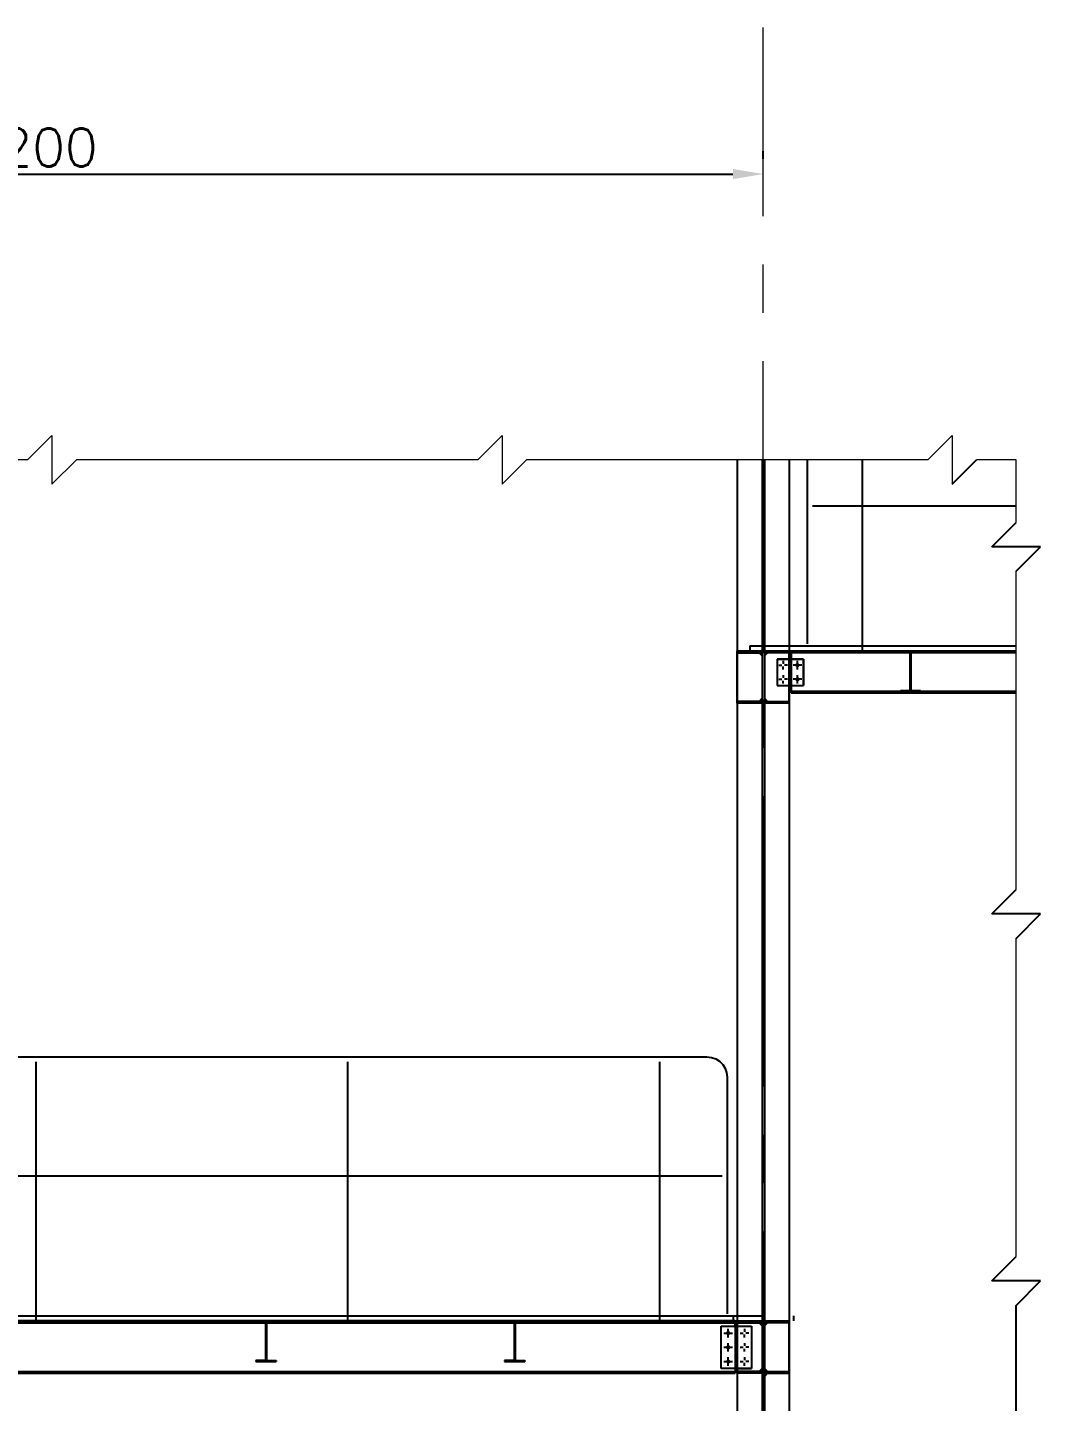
# Model space of a CAD drawing. Header units: metres. Extents: x 0 to 63075, y 0 to 44550.
# Drawn here: x 38726 to 43716, y 15538 to 22306 of the extents above; entities that cross this region are included whole.
import ezdxf

# ---------------------------------------------------------------- set-up
doc = ezdxf.new("R2010")
doc.units = ezdxf.units.M
doc.header["$LTSCALE"] = 75
doc.linetypes.add('CENTER2', pattern=[28.575, 19.05, -3.175, 3.175, -3.175])
for name, color, linetype in [('SC1', 7, 'CENTER2'), ('SDM', 7, 'Continuous'), ('SL1', 8, 'Continuous')]:
    doc.layers.add(name, color=color, linetype=linetype)
doc.styles.add('ROMANS', font='ROMANS.SHX')
doc.dimstyles.new('75___1-75', dxfattribs={"dimscale": 75, "dimtxt": 2.5, "dimasz": 2, "dimexe": 1.5, "dimexo": 1, "dimgap": 0.5, "dimtad": 1, "dimdec": 0, "dimzin": 12, "dimtxsty": 'ROMANS', "dimcen": 0, "dimclrd": 256, "dimclre": 256, "dimclrt": 3, "dimazin": 3, "dimtfac": 1, "dimtdec": 0, "dimtmove": 0, "dimatfit": 0, "dimfxl": 1, "dimlwd": -1, "dimlwe": -1, "dimarcsym": 0})

# ---------------------------------------------------------------- blocks, each defined once
blk = doc.blocks.new('A$C916a30d5')
at = {"layer": 'SL1'}
for points in [[(7578.4, 8386), (7578.3, 8387), (7578, 8388), (7577.7, 8389), (7577.3, 8389.9), (7576.7, 8390.8), (7576.1, 8391.7), (7575.4, 8392.4), (7574.7, 8393.1), (7573.8, 8393.7), (7572.9, 8394.3), (7572, 8394.7), (7571, 8395), (7570, 8395.3), (7569, 8395.4), (7568, 8395.5), (7567, 8395.4), (7566, 8395.3), (7565, 8395), (7564, 8394.7), (7563.1, 8394.3), (7562.2, 8393.7), (7561.3, 8393.1), (7560.6, 8392.4), (7559.9, 8391.7), (7559.3, 8390.8), (7558.7, 8389.9), (7558.3, 8389), (7558, 8388), (7557.7, 8387), (7557.6, 8386), (7557.5, 8385), (7557.6, 8384), (7557.7, 8383), (7558, 8382), (7558.3, 8381), (7558.7, 8380.1), (7559.3, 8379.2), (7559.9, 8378.3), (7560.6, 8377.6), (7561.3, 8376.9), (7562.2, 8376.3), (7563.1, 8375.7), (7564, 8375.3), (7565, 8375), (7566, 8374.7), (7567, 8374.6), (7568, 8374.5), (7569, 8374.6), (7570, 8374.7), (7571, 8375), (7572, 8375.3), (7572.9, 8375.7), (7573.8, 8376.3), (7574.7, 8376.9), (7575.4, 8377.6), (7576.1, 8378.3), (7576.7, 8379.2), (7577.3, 8380.1), (7577.7, 8381), (7578, 8382), (7578.3, 8383), (7578.4, 8384), (7578.5, 8385)], [(7578.4, 8316), (7578.3, 8317), (7578, 8318), (7577.7, 8319), (7577.3, 8319.9), (7576.7, 8320.8), (7576.1, 8321.7), (7575.4, 8322.4), (7574.7, 8323.1), (7573.8, 8323.7), (7572.9, 8324.3), (7572, 8324.7), (7571, 8325), (7570, 8325.3), (7569, 8325.4), (7568, 8325.5), (7567, 8325.4), (7566, 8325.3), (7565, 8325), (7564, 8324.7), (7563.1, 8324.3), (7562.2, 8323.7), (7561.3, 8323.1), (7560.6, 8322.4), (7559.9, 8321.7), (7559.3, 8320.8), (7558.7, 8319.9), (7558.3, 8319), (7558, 8318), (7557.7, 8317), (7557.6, 8316), (7557.5, 8315), (7557.6, 8314), (7557.7, 8313), (7558, 8312), (7558.3, 8311), (7558.7, 8310.1), (7559.3, 8309.2), (7559.9, 8308.3), (7560.6, 8307.6), (7561.3, 8306.9), (7562.2, 8306.3), (7563.1, 8305.7), (7564, 8305.3), (7565, 8305), (7566, 8304.7), (7567, 8304.6), (7568, 8304.5), (7569, 8304.6), (7570, 8304.7), (7571, 8305), (7572, 8305.3), (7572.9, 8305.7), (7573.8, 8306.3), (7574.7, 8306.9), (7575.4, 8307.6), (7576.1, 8308.3), (7576.7, 8309.2), (7577.3, 8310.1), (7577.7, 8311), (7578, 8312), (7578.3, 8313), (7578.4, 8314), (7578.5, 8315)], [(7237.4, 5096), (7237.3, 5097), (7237, 5098), (7236.7, 5098.9), (7236.3, 5099.9), (7235.7, 5100.8), (7235.1, 5101.6), (7234.4, 5102.4), (7233.7, 5103), (7232.8, 5103.7), (7231.9, 5104.2), (7231, 5104.6), (7230, 5105), (7229, 5105.2), (7228, 5105.4), (7227, 5105.4), (7226, 5105.4), (7225, 5105.2), (7224, 5105), (7223, 5104.6), (7222.1, 5104.2), (7221.2, 5103.7), (7220.3, 5103), (7219.6, 5102.4), (7218.9, 5101.6), (7218.3, 5100.8), (7217.7, 5099.9), (7217.3, 5098.9), (7217, 5098), (7216.7, 5097), (7216.6, 5096), (7216.5, 5094.9), (7216.6, 5093.9), (7216.7, 5092.9), (7217, 5091.9), (7217.3, 5090.9), (7217.7, 5090), (7218.3, 5089.1), (7218.9, 5088.3), (7219.6, 5087.5), (7220.3, 5086.8), (7221.2, 5086.2), (7222.1, 5085.7), (7223, 5085.2), (7224, 5084.9), (7225, 5084.6), (7226, 5084.5), (7227, 5084.4), (7228, 5084.5), (7229, 5084.6), (7230, 5084.9), (7231, 5085.2), (7231.9, 5085.7), (7232.8, 5086.2), (7233.7, 5086.8), (7234.4, 5087.5), (7235.1, 5088.3), (7235.7, 5089.1), (7236.3, 5090), (7236.7, 5090.9), (7237, 5091.9), (7237.3, 5092.9), (7237.4, 5093.9), (7237.5, 5094.9)], [(7237.4, 5026), (7237.3, 5027), (7237, 5028), (7236.7, 5028.9), (7236.3, 5029.9), (7235.7, 5030.8), (7235.1, 5031.6), (7234.4, 5032.4), (7233.7, 5033), (7232.8, 5033.7), (7231.9, 5034.2), (7231, 5034.6), (7230, 5035), (7229, 5035.2), (7228, 5035.4), (7227, 5035.4), (7226, 5035.4), (7225, 5035.2), (7224, 5035), (7223, 5034.6), (7222.1, 5034.2), (7221.2, 5033.7), (7220.3, 5033), (7219.6, 5032.4), (7218.9, 5031.6), (7218.3, 5030.8), (7217.7, 5029.9), (7217.3, 5028.9), (7217, 5028), (7216.7, 5027), (7216.6, 5026), (7216.5, 5024.9), (7216.6, 5023.9), (7216.7, 5022.9), (7217, 5021.9), (7217.3, 5020.9), (7217.7, 5020), (7218.3, 5019.1), (7218.9, 5018.3), (7219.6, 5017.5), (7220.3, 5016.8), (7221.2, 5016.2), (7222.1, 5015.7), (7223, 5015.2), (7224, 5014.9), (7225, 5014.6), (7226, 5014.5), (7227, 5014.4), (7228, 5014.5), (7229, 5014.6), (7230, 5014.9), (7231, 5015.2), (7231.9, 5015.7), (7232.8, 5016.2), (7233.7, 5016.8), (7234.4, 5017.5), (7235.1, 5018.3), (7235.7, 5019.1), (7236.3, 5020), (7236.7, 5020.9), (7237, 5021.9), (7237.3, 5022.9), (7237.4, 5023.9), (7237.5, 5024.9)], [(7237.4, 4956), (7237.3, 4957), (7237, 4958), (7236.7, 4958.9), (7236.3, 4959.9), (7235.7, 4960.8), (7235.1, 4961.6), (7234.4, 4962.4), (7233.7, 4963), (7232.8, 4963.7), (7231.9, 4964.2), (7231, 4964.6), (7230, 4965), (7229, 4965.2), (7228, 4965.4), (7227, 4965.4), (7226, 4965.4), (7225, 4965.2), (7224, 4965), (7223, 4964.6), (7222.1, 4964.2), (7221.2, 4963.7), (7220.3, 4963), (7219.6, 4962.4), (7218.9, 4961.6), (7218.3, 4960.8), (7217.7, 4959.9), (7217.3, 4958.9), (7217, 4958), (7216.7, 4957), (7216.6, 4956), (7216.5, 4954.9), (7216.6, 4953.9), (7216.7, 4952.9), (7217, 4951.9), (7217.3, 4950.9), (7217.7, 4950), (7218.3, 4949.1), (7218.9, 4948.3), (7219.6, 4947.5), (7220.3, 4946.8), (7221.2, 4946.2), (7222.1, 4945.7), (7223, 4945.2), (7224, 4944.9), (7225, 4944.6), (7226, 4944.5), (7227, 4944.4), (7228, 4944.5), (7229, 4944.6), (7230, 4944.9), (7231, 4945.2), (7231.9, 4945.7), (7232.8, 4946.2), (7233.7, 4946.8), (7234.4, 4947.5), (7235.1, 4948.3), (7235.7, 4949.1), (7236.3, 4950), (7236.7, 4950.9), (7237, 4951.9), (7237.3, 4952.9), (7237.4, 4953.9), (7237.5, 4954.9)]]:
    blk.add_hatch(color=256, dxfattribs=at).paths.add_polyline_path(points, flags=17)
for p, q in [((7272, 9396.4), (7272, 5180)), ((7394.7, 9396.4), (7394.7, 434)), ((7405.2, 9396.4), (7405.2, 434)), ((7528, 9396.4), (7528, 5180)), ((7618, 8490), (7618, 9396.4)), ((7886.3, 9396.4), (7886.3, 8455)), ((7642, 9170), (8645.3, 9170)), ((7333.5, 8480), (7333.5, 8455)), ((7333.5, 8480), (7528, 8480)), ((7528, 8480), (8645.3, 8480)), ((7272, 8445.5), (7272, 8455)), ((7272, 8455), (7394.7, 8455)), ((7394.7, 8445.5), (7272, 8445.5)), ((7272, 8206.5), (7272, 8445.5)), ((7272, 8445.5), (7379.7, 8445.5)), ((7333.5, 8455), (7528, 8455)), ((7379.7, 8455), (7379.7, 8445.5)), ((7379.7, 8445.5), (7394.7, 8430.5)), ((7394.7, 8455), (7394.7, 8445.5)), ((7394.7, 8430.5), (7394.7, 8221.5)), ((7405.2, 8445.5), (7405.2, 8455)), ((7405.2, 8455), (7528, 8455)), ((7420.2, 8445.5), (7405.2, 8430.5)), ((7528, 8445.5), (7405.2, 8445.5)), ((7405.2, 8430.5), (7405.2, 8221.5)), ((7420.2, 8455), (7420.2, 8445.5)), ((7528, 8445.5), (7420.2, 8445.5)), ((7468, 8415), (7468, 8285)), ((7598, 8415), (7468, 8415)), ((7468, 8415), (7468, 8285)), ((7468, 8415), (7528, 8415)), ((7498, 8406), (7498, 8392)), ((7528, 8455), (7528, 8445.5)), ((7528, 8455), (8645.3, 8455)), ((7528, 8206.5), (7528, 8445.5)), ((7528, 8415), (7598, 8415)), ((7538, 8455), (7538, 8415)), ((7538, 8455), (8645.3, 8455)), ((7538, 8446.6), (7538, 8285)), ((7538, 8446.6), (8645.3, 8446.6)), ((7568, 8364), (7568, 8406)), ((7598, 8285), (7598, 8415)), ((7598, 8415), (7598, 8285)), ((8075, 8449.8), (8075, 8455)), ((8075, 8455), (8175, 8455)), ((8122.9, 8449.8), (8075, 8449.8)), ((8122.9, 8260.2), (8122.9, 8449.8)), ((8175, 8449.8), (8127.2, 8449.8)), ((8127.2, 8449.8), (8127.2, 8260.2)), ((8175, 8455), (8175, 8449.8)), ((7477, 8385), (7491, 8385)), ((7498, 8364), (7498, 8378)), ((7498, 8336), (7498, 8322)), ((7519, 8385), (7505, 8385)), ((7589, 8385), (7547, 8385)), ((7568, 8294), (7568, 8336)), ((7468, 8285), (7598, 8285)), ((7468, 8285), (7528, 8285)), ((7477, 8315), (7491, 8315)), ((7498, 8294), (7498, 8308)), ((7519, 8315), (7505, 8315)), ((7528, 8285), (7598, 8285)), ((7538, 8285), (7538, 8248)), ((7538, 8248), (7538, 8256.4)), ((7538, 8256.4), (8645.3, 8256.4)), ((7589, 8315), (7547, 8315)), ((8075, 8255), (8075, 8260.2)), ((8075, 8260.2), (8122.9, 8260.2)), ((8127.2, 8260.2), (8175, 8260.2)), ((8175, 8260.2), (8175, 8255)), ((7272, 8197), (7272, 8206.5)), ((7272, 8206.5), (7394.7, 8206.5)), ((7379.7, 8206.5), (7272, 8206.5)), ((7394.7, 8197), (7272, 8197)), ((7394.7, 8221.5), (7379.7, 8206.5)), ((7379.7, 8206.5), (7379.7, 8197)), ((7394.7, 8206.5), (7394.7, 8197)), ((7405.2, 8221.5), (7420.2, 8206.5)), ((7405.2, 8197), (7405.2, 8206.5)), ((7405.2, 8206.5), (7528, 8206.5)), ((7528, 8197), (7405.2, 8197)), ((7420.2, 8206.5), (7528, 8206.5)), ((7420.2, 8206.5), (7420.2, 8197)), ((7528, 8206.5), (7528, 8197)), ((7538, 8248), (8645.3, 8248)), ((8175, 8255), (8075, 8255)), ((478, 6455.5), (7122, 6455.5)), ((3818.3, 5154.9), (3818.3, 6431.1)), ((5354.3, 5154.9), (5354.3, 6431.1)), ((6890.3, 5154.9), (6890.3, 6431.1)), ((7122, 6455.5), (7144.3, 6453)), ((7144.3, 6453), (7165.4, 6445.6)), ((7165.4, 6445.6), (7184.3, 6433.7)), ((7184.3, 6433.7), (7200.2, 6417.9)), ((7200.2, 6417.9), (7212.1, 6398.9)), ((7212.1, 6398.9), (7219.5, 6377.8)), ((7219.5, 6377.8), (7222, 6355.5)), ((7222, 6355.5), (7222, 5189.9)), ((402, 5869.9), (7198, 5869.9)), ((7262, 5154.9), (338, 5154.9)), ((2520, 5180), (7400, 5180)), ((2520, 5155), (7400, 5155)), ((3727.2, 5145.8), (4947.9, 5145.8)), ((4900, 5154.9), (5000, 5154.9)), ((4900, 5154.9), (4900, 5149.7)), ((4900, 5149.7), (4947.9, 5149.7)), ((4947.9, 5149.7), (4947.9, 4960.1)), ((4947.9, 5145.8), (4952.2, 5145.8)), ((5000, 5149.7), (4952.2, 5149.7)), ((4952.2, 5149.7), (4952.2, 4960.1)), ((4952.2, 5145.8), (6172.9, 5145.8)), ((5000, 5154.9), (5000, 5149.7)), ((6125, 5154.9), (6225, 5154.9)), ((6125, 5154.9), (6125, 5149.7)), ((6125, 5149.7), (6172.9, 5149.7)), ((6172.9, 5149.7), (6172.9, 4960.1)), ((6172.9, 5145.8), (6177.2, 5145.8)), ((6225, 5149.7), (6177.2, 5149.7)), ((6177.2, 5149.7), (6177.2, 4960.1)), ((6177.2, 5145.8), (7262, 5145.8)), ((6225, 5154.9), (6225, 5149.7)), ((7252, 5180), (7252, 5155)), ((7262, 5129.9), (7262, 5154.9)), ((7262, 5145.8), (7262, 4919.9)), ((7272, 5180), (7272, 5155)), ((7272, 5155), (7272, 440.3)), ((7272, 5145.4), (7272, 5154.9)), ((7272, 5154.9), (7394.7, 5154.9)), ((7272, 5145.4), (7272, 5154.9)), ((7272, 5154.9), (7394.7, 5154.9)), ((7272, 4906.4), (7272, 5145.4)), ((7272, 5145.4), (7379.7, 5145.4)), ((7394.7, 5145.4), (7272, 5145.4)), ((7394.7, 5145.4), (7272, 5145.4)), ((7379.7, 5154.9), (7379.7, 5145.4)), ((7379.7, 5154.9), (7379.7, 5145.4)), ((7379.7, 5145.4), (7394.7, 5130.4)), ((7394.7, 5154.9), (7394.7, 5145.4)), ((7394.7, 5154.9), (7394.7, 5145.4)), ((7400, 5155), (7400, 5180)), ((7400, 5180), (7400, 5155)), ((7405.2, 5145.4), (7405.2, 5154.9)), ((7405.2, 5154.9), (7528, 5154.9)), ((7405.2, 5145.4), (7405.2, 5154.9)), ((7405.2, 5154.9), (7528, 5154.9)), ((7528, 5145.4), (7405.2, 5145.4)), ((7420.2, 5145.4), (7405.2, 5130.4)), ((7528, 5145.4), (7405.2, 5145.4)), ((7420.2, 5154.9), (7420.2, 5145.4)), ((7420.2, 5154.9), (7420.2, 5145.4)), ((7528, 5145.4), (7420.2, 5145.4)), ((7528, 5180), (7528, 5155)), ((7528, 5155), (7528, 440.3)), ((7528, 5154.9), (7528, 5145.4)), ((7528, 5154.9), (7528, 5145.4)), ((7528, 4906.4), (7528, 5145.4)), ((7548, 5180), (7548, 5155)), ((7192, 4919.9), (7192, 5129.9)), ((7192, 5129.9), (7342, 5129.9)), ((7192, 4919.9), (7192, 5129.9)), ((7192, 5129.9), (7272, 5129.9)), ((7206, 5094.9), (7248, 5094.9)), ((7227, 5073.9), (7227, 5115.9)), ((7272, 5129.9), (7342, 5129.9)), ((7286, 5094.9), (7300, 5094.9)), ((7307, 5115.9), (7307, 5101.9)), ((7307, 5073.9), (7307, 5087.9)), ((7328, 5094.9), (7314, 5094.9)), ((7342, 5129.9), (7342, 4919.9)), ((7342, 5129.9), (7342, 4919.9)), ((7394.7, 5130.4), (7394.7, 4921.4)), ((7405.2, 5130.4), (7405.2, 4921.4)), ((7206, 5024.9), (7248, 5024.9)), ((7227, 5003.9), (7227, 5045.9)), ((7286, 5024.9), (7300, 5024.9)), ((7307, 5045.9), (7307, 5031.9)), ((7307, 5003.9), (7307, 5017.9)), ((7328, 5024.9), (7314, 5024.9)), ((4947.9, 4960.1), (4900, 4960.1)), ((4900, 4960.1), (4900, 4954.9)), ((4900, 4954.9), (5000, 4954.9)), ((4952.2, 4960.1), (5000, 4960.1)), ((5000, 4960.1), (5000, 4954.9)), ((6172.9, 4960.1), (6125, 4960.1)), ((6125, 4960.1), (6125, 4954.9)), ((6125, 4954.9), (6225, 4954.9)), ((6177.2, 4960.1), (6225, 4960.1)), ((6225, 4960.1), (6225, 4954.9)), ((7206, 4954.9), (7248, 4954.9)), ((7227, 4933.9), (7227, 4975.9)), ((7286, 4954.9), (7300, 4954.9)), ((7307, 4975.9), (7307, 4961.9)), ((7307, 4933.9), (7307, 4947.9)), ((7328, 4954.9), (7314, 4954.9)), ((338, 4906), (7262, 4906)), ((338, 4896.9), (7262, 4896.9)), ((7342, 4919.9), (7192, 4919.9)), ((7272, 4919.9), (7192, 4919.9)), ((7262, 4919.9), (7262, 4896.9)), ((7262, 4896.9), (7262, 4906)), ((7272, 4919.9), (7342, 4919.9)), ((7379.7, 4906.4), (7272, 4906.4)), ((7272, 4896.9), (7272, 4906.4)), ((7272, 4906.4), (7394.7, 4906.4)), ((7272, 4896.9), (7272, 4906.4)), ((7272, 4906.4), (7394.7, 4906.4)), ((7394.7, 4896.9), (7272, 4896.9)), ((7394.7, 4896.9), (7272, 4896.9)), ((7394.7, 4921.4), (7379.7, 4906.4)), ((7379.7, 4906.4), (7379.7, 4896.9)), ((7379.7, 4906.4), (7379.7, 4896.9)), ((7394.7, 4906.4), (7394.7, 4896.9)), ((7394.7, 4906.4), (7394.7, 4896.9)), ((7405.2, 4921.4), (7420.2, 4906.4)), ((7405.2, 4896.9), (7405.2, 4906.4)), ((7405.2, 4906.4), (7528, 4906.4)), ((7405.2, 4896.9), (7405.2, 4906.4)), ((7405.2, 4906.4), (7528, 4906.4)), ((7420.2, 4897), (7405.2, 4882)), ((7528, 4896.9), (7405.2, 4896.9)), ((7528, 4896.9), (7405.2, 4896.9)), ((7420.2, 4906.4), (7528, 4906.4)), ((7420.2, 4906.4), (7420.2, 4896.9)), ((7420.2, 4906.4), (7420.2, 4896.9)), ((7420.2, 4897), (7528, 4897)), ((7528, 4906.4), (7528, 4896.9)), ((7528, 4906.4), (7528, 4896.9)), ((7528, 4897), (7528.2, 4897))]:
    blk.add_line(p, q, dxfattribs=at)
blk = doc.blocks.new('*D26')
at = {"layer": 'Defpoints', "color": 0, "transparency": 16777216}
for p in [(35150.5, 21584), (42350.5, 21584), (42350.5, 21584)]:
    blk.add_point(p, dxfattribs=at)
at = {"layer": 'SDM', "transparency": 16777216}
for p, q in [((35150.5, 21659), (35150.5, 21696.5)), ((42350.5, 21659), (42350.5, 21696.5)), ((35300.5, 21584), (42200.5, 21584))]:
    blk.add_line(p, q, dxfattribs=at)
for points in [[(35300.5, 21609), (35300.5, 21559), (35150.5, 21584)], [(42200.5, 21609), (42200.5, 21559), (42350.5, 21584)]]:
    blk.add_solid(points, dxfattribs=at)
at = {"layer": 'SDM', "color": 3, "transparency": 16777216, "insert": (38750.5, 21715.3), "char_height": 187.5, "attachment_point": 5, "style": 'ROMANS'}
blk.add_mtext('7200', dxfattribs=at)

msp = doc.modelspace()

# ---------------------------------------------------------------- linework, layer by layer
at = {"layer": 'SC1', "lineweight": 0}
msp.add_line((42350.5, 10661.1), (42350.5, 22305.9), dxfattribs=at)
at = {"layer": 'SDM', "linetype": 'Continuous', "lineweight": 0}
for p, q in [((38727, 20176.7), (38847, 20296.7)), ((38847, 20296.7), (38847, 20056.7)), ((40944.1, 20176.7), (41064.1, 20296.7)), ((41064.1, 20296.7), (41064.1, 20056.7)), ((43161.2, 20176.7), (43281.2, 20296.7)), ((43281.2, 20296.7), (43281.2, 20056.7)), ((38727, 20176.7), (36749.9, 20176.7)), ((38847, 20056.7), (38967, 20176.7)), ((40944.1, 20176.7), (38967, 20176.7)), ((41064.1, 20056.7), (41184.1, 20176.7)), ((43161.2, 20176.7), (41184.1, 20176.7)), ((43595.8, 20176.7), (43401.2, 20176.7))]:
    msp.add_line(p, q, dxfattribs=at)
at = {"layer": 'SDM', "linetype": 'Continuous', "lineweight": 0, "extrusion": (0, 1, 0)}
for p, q in [((43595.8, 19867.3), (43595.8, 20176.7)), ((43595.8, 18059.6), (43595.8, 19627.3)), ((43595.8, 16252), (43595.8, 17819.6))]:
    msp.add_line(p, q, dxfattribs=at)
at = {"layer": 'SDM'}
for p, q in [((43475.8, 19747.3), (43595.8, 19867.3)), ((43715.8, 19747.3), (43475.8, 19747.3)), ((43595.8, 19627.3), (43715.8, 19747.3)), ((43475.8, 17939.6), (43595.8, 18059.6)), ((43715.8, 17939.6), (43475.8, 17939.6)), ((43595.8, 17819.6), (43715.8, 17939.6)), ((43475.8, 16132), (43595.8, 16252)), ((43715.8, 16132), (43475.8, 16132)), ((43595.8, 16012), (43715.8, 16132))]:
    msp.add_line(p, q, dxfattribs=at)
at = {"layer": 'SDM', "extrusion": (0, 1, 0)}
msp.add_line((43595.8, 14178.6), (43595.8, 16012), dxfattribs=at)
at = {"layer": 'SL1'}
msp.add_line((43281.2, 20056.7), (43401.2, 20176.7), dxfattribs=at)

# ---------------------------------------------------------------- block references
at = {"layer": 'SDM'}
msp.add_blockref('A$C916a30d5', (34950.5, 10780.4), dxfattribs=at)

# ---------------------------------------------------------------- dimensions: what is measured, and where the dimension line sits
dim = msp.add_linear_dim(base=(42350.5, 21584), p1=(35150.5, 21584), p2=(42350.5, 21584), dimstyle='75___1-75', dxfattribs=at)
dim.commit()
dim.dimension.update_dxf_attribs({"geometry": '*D26', "text_midpoint": (38750.5, 21715.3)})

doc.saveas('drawing.dxf')
